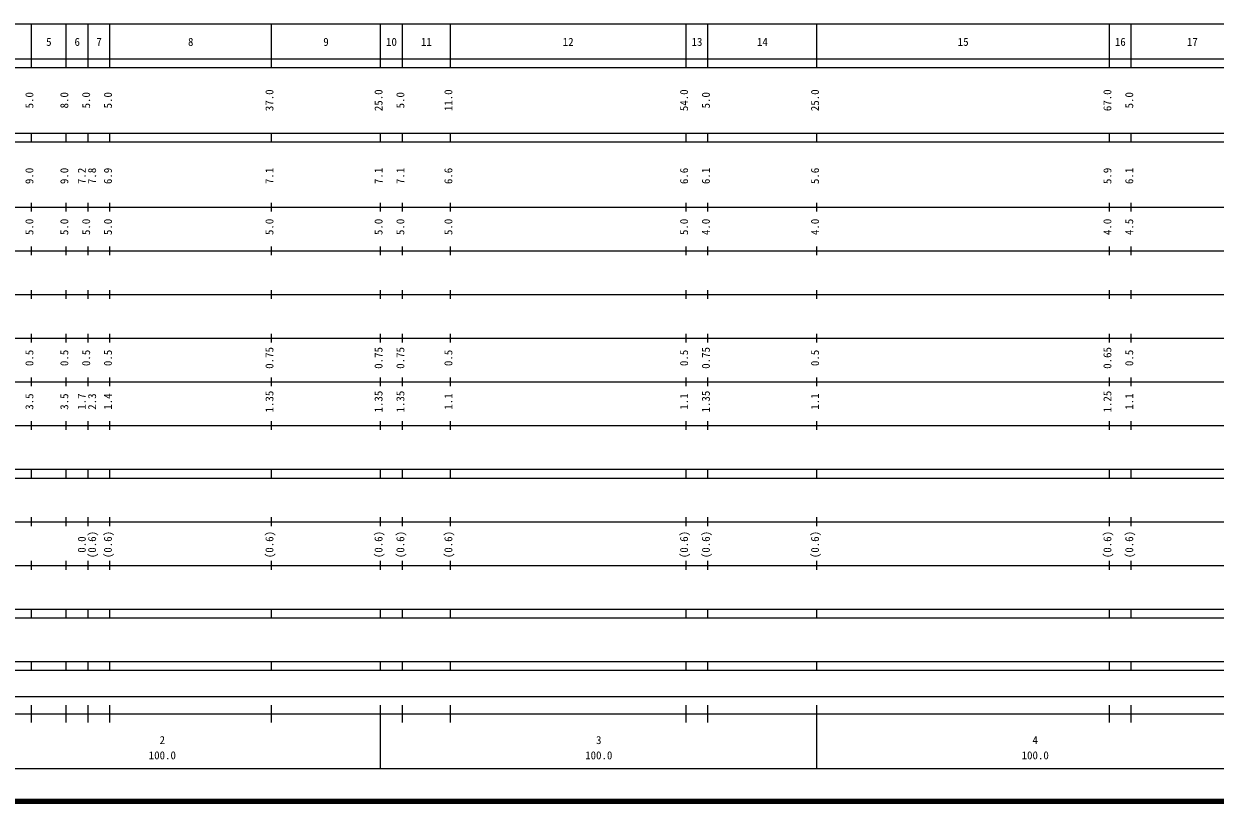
# Model space of a CAD drawing. Units: millimetres, scale not verified. Extents: x 40000 to 680000, y 20000 to 380000.
# Drawn here: x 186267 to 459232, y 20000 to 198000 of the extents above; entities that cross this region are included whole.
import ezdxf
from ezdxf.enums import TextEntityAlignment as Align

# ---------------------------------------------------------------- set-up
doc = ezdxf.new("R2010")
doc.units = ezdxf.units.MM
doc.header["$LTSCALE"] = 1000
doc.layers.add('M-TTL', color=2, linetype='Continuous', lineweight=140)
doc.layers.add('M-TTL-BAND', color=7, linetype='Continuous', lineweight=25)
doc.styles.add('ＭＳ ゴシック', font='')
doc.styles.get('ＭＳ ゴシック').set_extended_font_data('MS Gothic')

msp = doc.modelspace()

# ---------------------------------------------------------------- linework, layer by layer
at = {"layer": 'M-TTL'}
msp.add_line((40000, 20000), (680000, 20000), dxfattribs=at)
at = {"layer": 'M-TTL-BAND'}
for p, q in [((68000, 198000), (579000, 198000)), ((188000, 188000), (188000, 198000)), ((196000, 188000), (196000, 198000)), ((201000, 188000), (201000, 198000)), ((206000, 188000), (206000, 198000)), ((243000, 188000), (243000, 198000)), ((268000, 188000), (268000, 198000)), ((273000, 188000), (273000, 198000)), ((284000, 188000), (284000, 198000)), ((338000, 188000), (338000, 198000)), ((343000, 188000), (343000, 198000)), ((368000, 188000), (368000, 198000)), ((435000, 188000), (435000, 198000)), ((440000, 188000), (440000, 198000)), ((40000, 190000), (579000, 190000)), ((40000, 188000), (579000, 188000)), ((40000, 173000), (579000, 173000)), ((188000, 171000), (188000, 173000)), ((196000, 171000), (196000, 173000)), ((201000, 171000), (201000, 173000)), ((206000, 171000), (206000, 173000)), ((243000, 171000), (243000, 173000)), ((268000, 171000), (268000, 173000)), ((273000, 171000), (273000, 173000)), ((284000, 171000), (284000, 173000)), ((338000, 171000), (338000, 173000)), ((343000, 171000), (343000, 173000)), ((368000, 171000), (368000, 173000)), ((435000, 171000), (435000, 173000)), ((440000, 171000), (440000, 173000)), ((40000, 171000), (579000, 171000)), ((40000, 156000), (579000, 156000)), ((188000, 155000), (188000, 157000)), ((196000, 155000), (196000, 157000)), ((201000, 155000), (201000, 157000)), ((206000, 155000), (206000, 157000)), ((243000, 155000), (243000, 157000)), ((268000, 155000), (268000, 157000)), ((273000, 155000), (273000, 157000)), ((284000, 155000), (284000, 157000)), ((338000, 155000), (338000, 157000)), ((343000, 155000), (343000, 157000)), ((368000, 155000), (368000, 157000)), ((435000, 155000), (435000, 157000)), ((440000, 155000), (440000, 157000)), ((46000, 146000), (579000, 146000)), ((188000, 145000), (188000, 147000)), ((196000, 145000), (196000, 147000)), ((201000, 145000), (201000, 147000)), ((206000, 145000), (206000, 147000)), ((243000, 145000), (243000, 147000)), ((268000, 145000), (268000, 147000)), ((273000, 145000), (273000, 147000)), ((284000, 145000), (284000, 147000)), ((338000, 145000), (338000, 147000)), ((343000, 145000), (343000, 147000)), ((368000, 145000), (368000, 147000)), ((435000, 145000), (435000, 147000)), ((440000, 145000), (440000, 147000)), ((188000, 135000), (188000, 137000)), ((196000, 135000), (196000, 137000)), ((201000, 135000), (201000, 137000)), ((206000, 135000), (206000, 137000)), ((243000, 135000), (243000, 137000)), ((268000, 135000), (268000, 137000)), ((273000, 135000), (273000, 137000)), ((284000, 135000), (284000, 137000)), ((338000, 135000), (338000, 137000)), ((343000, 135000), (343000, 137000)), ((368000, 135000), (368000, 137000)), ((435000, 135000), (435000, 137000)), ((440000, 135000), (440000, 137000)), ((52000, 136000), (579000, 136000)), ((46000, 126000), (579000, 126000)), ((188000, 125000), (188000, 127000)), ((196000, 125000), (196000, 127000)), ((201000, 125000), (201000, 127000)), ((206000, 125000), (206000, 127000)), ((243000, 125000), (243000, 127000)), ((268000, 125000), (268000, 127000)), ((273000, 125000), (273000, 127000)), ((284000, 125000), (284000, 127000)), ((338000, 125000), (338000, 127000)), ((343000, 125000), (343000, 127000)), ((368000, 125000), (368000, 127000)), ((435000, 125000), (435000, 127000)), ((440000, 125000), (440000, 127000)), ((52000, 116000), (579000, 116000)), ((188000, 115000), (188000, 117000)), ((196000, 115000), (196000, 117000)), ((201000, 115000), (201000, 117000)), ((206000, 115000), (206000, 117000)), ((243000, 115000), (243000, 117000)), ((268000, 115000), (268000, 117000)), ((273000, 115000), (273000, 117000)), ((284000, 115000), (284000, 117000)), ((338000, 115000), (338000, 117000)), ((343000, 115000), (343000, 117000)), ((368000, 115000), (368000, 117000)), ((435000, 115000), (435000, 117000)), ((440000, 115000), (440000, 117000)), ((188000, 105000), (188000, 107000)), ((196000, 105000), (196000, 107000)), ((201000, 105000), (201000, 107000)), ((206000, 105000), (206000, 107000)), ((243000, 105000), (243000, 107000)), ((268000, 105000), (268000, 107000)), ((273000, 105000), (273000, 107000)), ((284000, 105000), (284000, 107000)), ((338000, 105000), (338000, 107000)), ((343000, 105000), (343000, 107000)), ((368000, 105000), (368000, 107000)), ((435000, 105000), (435000, 107000)), ((440000, 105000), (440000, 107000)), ((46000, 106000), (579000, 106000)), ((40000, 96000), (579000, 96000)), ((188000, 94000), (188000, 96000)), ((196000, 94000), (196000, 96000)), ((201000, 94000), (201000, 96000)), ((206000, 94000), (206000, 96000)), ((243000, 94000), (243000, 96000)), ((268000, 94000), (268000, 96000)), ((273000, 94000), (273000, 96000)), ((284000, 94000), (284000, 96000)), ((338000, 94000), (338000, 96000)), ((343000, 94000), (343000, 96000)), ((368000, 94000), (368000, 96000)), ((435000, 94000), (435000, 96000)), ((440000, 94000), (440000, 96000)), ((40000, 94000), (579000, 94000)), ((188000, 83000), (188000, 85000)), ((196000, 83000), (196000, 85000)), ((201000, 83000), (201000, 85000)), ((206000, 83000), (206000, 85000)), ((243000, 83000), (243000, 85000)), ((268000, 83000), (268000, 85000)), ((273000, 83000), (273000, 85000)), ((284000, 83000), (284000, 85000)), ((338000, 83000), (338000, 85000)), ((343000, 83000), (343000, 85000)), ((368000, 83000), (368000, 85000)), ((435000, 83000), (435000, 85000)), ((440000, 83000), (440000, 85000)), ((49000, 84000), (579000, 84000)), ((40000, 74000), (579000, 74000)), ((188000, 73000), (188000, 75000)), ((196000, 73000), (196000, 75000)), ((201000, 73000), (201000, 75000)), ((206000, 73000), (206000, 75000)), ((243000, 73000), (243000, 75000)), ((268000, 73000), (268000, 75000)), ((273000, 73000), (273000, 75000)), ((284000, 73000), (284000, 75000)), ((338000, 73000), (338000, 75000)), ((343000, 73000), (343000, 75000)), ((368000, 73000), (368000, 75000)), ((435000, 73000), (435000, 75000)), ((440000, 73000), (440000, 75000)), ((40000, 64000), (579000, 64000)), ((188000, 62000), (188000, 64000)), ((196000, 62000), (196000, 64000)), ((201000, 62000), (201000, 64000)), ((206000, 62000), (206000, 64000)), ((243000, 62000), (243000, 64000)), ((268000, 62000), (268000, 64000)), ((273000, 62000), (273000, 64000)), ((284000, 62000), (284000, 64000)), ((338000, 62000), (338000, 64000)), ((343000, 62000), (343000, 64000)), ((368000, 62000), (368000, 64000)), ((435000, 62000), (435000, 64000)), ((440000, 62000), (440000, 64000)), ((40000, 62000), (579000, 62000)), ((40000, 52000), (579000, 52000)), ((188000, 50000), (188000, 52000)), ((196000, 50000), (196000, 52000)), ((201000, 50000), (201000, 52000)), ((206000, 50000), (206000, 52000)), ((243000, 50000), (243000, 52000)), ((268000, 50000), (268000, 52000)), ((273000, 50000), (273000, 52000)), ((284000, 50000), (284000, 52000)), ((338000, 50000), (338000, 52000)), ((343000, 50000), (343000, 52000)), ((368000, 50000), (368000, 52000)), ((435000, 50000), (435000, 52000)), ((440000, 50000), (440000, 52000)), ((40000, 50000), (579000, 50000)), ((71000, 44000), (565000, 44000)), ((188000, 38000), (188000, 42000)), ((196000, 38000), (196000, 42000)), ((201000, 38000), (201000, 42000)), ((206000, 38000), (206000, 42000)), ((243000, 38000), (243000, 42000)), ((268000, 27500), (268000, 42000)), ((273000, 38000), (273000, 42000)), ((284000, 38000), (284000, 42000)), ((338000, 38000), (338000, 42000)), ((343000, 38000), (343000, 42000)), ((368000, 27500), (368000, 42000)), ((435000, 38000), (435000, 42000)), ((440000, 38000), (440000, 42000)), ((40000, 40000), (579000, 40000)), ((68000, 27500), (579000, 27500))]:
    msp.add_line(p, q, dxfattribs=at)

# ---------------------------------------------------------------- texts
at = {"layer": 'M-TTL-BAND', "style": 'ＭＳ ゴシック'}
for s, p in [('5', (192000, 192405)), ('6', (198500, 192405)), ('7', (203500, 192405)), ('8', (224500, 192405)), ('9', (255500, 192405)), ('10', (270500, 192405)), ('11', (278500, 192405)), ('12', (311000, 192405)), ('13', (340500, 192405)), ('14', (355500, 192405)), ('15', (401500, 192405)), ('16', (437500, 192405)), ('17', (454000, 192405)), ('2', (218000, 32523)), ('3', (318000, 32523)), ('4', (418000, 32523)), ('100.0', (218000, 29033)), ('100.0', (318000, 29033)), ('100.0', (418000, 29033))]:
    msp.add_text(s, height=1833, dxfattribs=at).set_placement(p, align=Align.BOTTOM_CENTER)
for s, p in [('5.0', (189000, 180500)), ('8.0', (197000, 180500)), ('5.0', (202000, 180500)), ('5.0', (207000, 180500)), ('37.0', (244000, 180500)), ('25.0', (269000, 180500)), ('5.0', (274000, 180500)), ('11.0', (285000, 180500)), ('54.0', (339000, 180500)), ('5.0', (344000, 180500)), ('25.0', (369000, 180500)), ('67.0', (436000, 180500)), ('5.0', (441000, 180500)), ('9.0', (189000, 163174)), ('9.0', (197000, 163174)), ('7.2', (201000, 163174)), ('7.8', (203370, 163174)), ('6.9', (207000, 163174)), ('7.1', (244000, 163174)), ('7.1', (269000, 163174)), ('7.1', (274000, 163174)), ('6.6', (285000, 163174)), ('6.6', (339000, 163174)), ('6.1', (344000, 163174)), ('5.6', (369000, 163174)), ('5.9', (436000, 163174)), ('6.1', (441000, 163174)), ('5.0', (189000, 151500)), ('5.0', (197000, 151500)), ('5.0', (202000, 151500)), ('5.0', (207000, 151500)), ('5.0', (244000, 151500)), ('5.0', (269000, 151500)), ('5.0', (274000, 151500)), ('5.0', (285000, 151500)), ('5.0', (339000, 151500)), ('4.0', (344000, 151500)), ('4.0', (369000, 151500)), ('4.0', (436000, 151500)), ('4.5', (441000, 151500)), ('0.5', (189000, 121500)), ('0.5', (197000, 121500)), ('0.5', (202000, 121500)), ('0.5', (207000, 121500)), ('0.75', (244000, 121500)), ('0.75', (269000, 121500)), ('0.75', (274000, 121500)), ('0.5', (285000, 121500)), ('0.5', (339000, 121500)), ('0.75', (344000, 121500)), ('0.5', (369000, 121500)), ('0.65', (436000, 121500)), ('0.5', (441000, 121500)), ('3.5', (189000, 111500)), ('3.5', (197000, 111500)), ('1.7', (201000, 111500)), ('2.3', (203370, 111500)), ('1.4', (207000, 111500)), ('1.35', (244000, 111500)), ('1.35', (269000, 111500)), ('1.35', (274000, 111500)), ('1.1', (285000, 111500)), ('1.1', (339000, 111500)), ('1.35', (344000, 111500)), ('1.1', (369000, 111500)), ('1.25', (436000, 111500)), ('1.1', (441000, 111500)), ('0.0', (201000, 78764)), ('(0.6)', (203370, 78764)), ('(0.6)', (207000, 78764)), ('(0.6)', (244000, 78764)), ('(0.6)', (269000, 78764)), ('(0.6)', (274000, 78764)), ('(0.6)', (285000, 78764)), ('(0.6)', (339000, 78764)), ('(0.6)', (344000, 78764)), ('(0.6)', (369000, 78764)), ('(0.6)', (436000, 78764)), ('(0.6)', (441000, 78764))]:
    msp.add_text(s, height=1833, rotation=90, dxfattribs=at).set_placement(p, align=Align.BOTTOM_CENTER)

doc.saveas('drawing.dxf')
